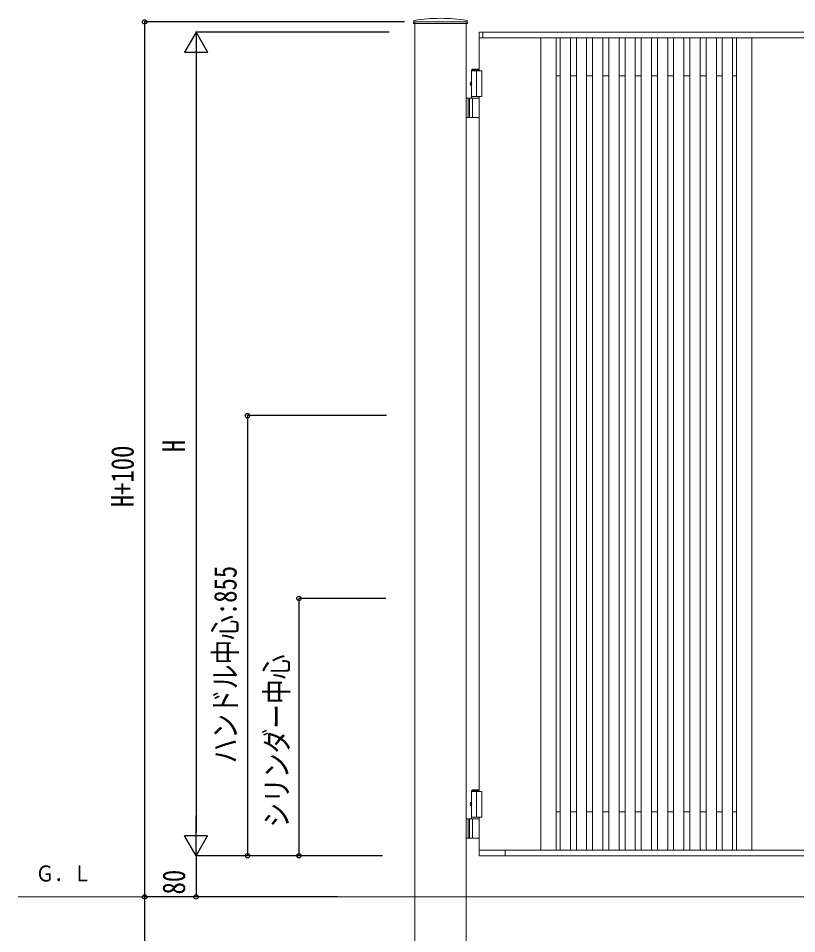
# Model space of a CAD drawing. Units: millimetres, scale not verified. Extents: x -4205 to 4205, y -2970 to 2970.
# Drawn here: x -1703 to -191, y -299 to 1479 of the extents above; entities that cross this region are included whole.
import ezdxf
from ezdxf.enums import TextEntityAlignment as Align

# ---------------------------------------------------------------- set-up
doc = ezdxf.new("R2010")
doc.units = ezdxf.units.MM
doc.header["$LTSCALE"] = 10
doc.layers.add('0-2_USER1', color=3, linetype='Continuous')
doc.layers.add('0-5_YKK_D', color=6, linetype='Continuous')
doc.layers.add('0-4_YKK_A1', color=4, linetype='Continuous', lineweight=18)
doc.styles.add('ＭＳ ゴシック', font='')
doc.styles.get('ＭＳ ゴシック').set_extended_font_data('MS Gothic')

msp = doc.modelspace()

# ---------------------------------------------------------------- linework, layer by layer
at = {"layer": '0-4_YKK_A1'}
for p, q in [((-935.13, 1469.33), (-934.87, 1474.3)), ((-934.13, 1469.33), (-935.13, 1469.33)), ((-831.83, 1469.33), (-934.13, 1469.33)), ((-832.98, 1472.33), (-932.98, 1472.33)), ((-932.98, 1472.33), (-932.98, 1469.33)), ((-932.98, 1469.33), (-932.98, -227.67)), ((-832.98, 1469.33), (-832.98, 1472.33)), ((-832.98, -227.67), (-832.98, 1469.33)), ((-7.98, 1452.33), (-807.98, 1452.33)), ((-807.98, 1452.33), (-807.98, 1377.32)), ((-7.98, 1441.33), (-807.98, 1441.33)), ((-800.68, 1452.33), (-800.68, 1441.33)), ((-687.98, -136.67), (-687.98, 1441.33)), ((-657.98, -136.67), (-657.98, 1441.33)), ((-650.48, 1441.33), (-650.48, -136.67)), ((-630.48, -136.67), (-630.48, 1441.33)), ((-618.98, 1441.33), (-618.98, -136.67)), ((-598.98, -136.67), (-598.98, 1441.33)), ((-587.48, 1441.33), (-587.48, -136.67)), ((-567.48, -136.67), (-567.48, 1441.33)), ((-555.98, 1441.33), (-555.98, -136.67)), ((-535.98, -136.67), (-535.98, 1441.33)), ((-524.48, 1441.33), (-524.48, -136.67)), ((-504.48, -136.67), (-504.48, 1441.33)), ((-492.98, 1441.33), (-492.98, -136.67)), ((-472.98, -136.67), (-472.98, 1441.33)), ((-461.48, 1441.33), (-461.48, -136.67)), ((-441.48, -136.67), (-441.48, 1441.33)), ((-429.98, 1441.33), (-429.98, -136.67)), ((-409.98, -136.67), (-409.98, 1441.33)), ((-398.48, 1441.33), (-398.48, -136.67)), ((-378.48, -136.67), (-378.48, 1441.33)), ((-366.98, 1441.33), (-366.98, -136.67)), ((-346.98, -136.67), (-346.98, 1441.33)), ((-335.48, 1441.33), (-335.48, -136.67)), ((-315.48, -136.67), (-315.48, 1441.33)), ((-307.98, 1441.33), (-307.98, -136.67)), ((-277.98, 1441.33), (-277.98, -136.67)), ((-820.48, 1380.33), (-822.48, 1378.33)), ((-822.48, 1324.33), (-822.48, 1378.33)), ((-822.48, 1378.33), (-807.98, 1378.33)), ((-820.48, 1380.33), (-807.98, 1380.33)), ((-812.98, 1377.33), (-812.98, 1327.33)), ((-822.48, 1355.83), (-823.89, 1355.45)), ((-657.98, 1367.33), (-650.48, 1367.33)), ((-630.48, 1367.33), (-618.98, 1367.33)), ((-598.98, 1367.33), (-587.48, 1367.33)), ((-567.48, 1367.33), (-555.98, 1367.33)), ((-535.98, 1367.33), (-524.48, 1367.33)), ((-504.48, 1367.33), (-492.98, 1367.33)), ((-472.98, 1367.33), (-461.48, 1367.33)), ((-441.48, 1367.33), (-429.98, 1367.33)), ((-409.98, 1367.33), (-398.48, 1367.33)), ((-378.48, 1367.33), (-366.98, 1367.33)), ((-346.98, 1367.33), (-335.48, 1367.33)), ((-315.48, 1367.33), (-307.98, 1367.33)), ((-807.98, 1324.33), (-832.98, 1324.33)), ((-828.98, 1324.33), (-828.98, 1286.33)), ((-826.48, 1324.33), (-826.48, 1286.33)), ((-822.48, 1327.33), (-802.98, 1327.33)), ((-820.79, 1287.83), (-820.79, 1322.83)), ((-807.98, 1327.33), (-807.98, -22.68)), ((-832.98, 1286.33), (-807.98, 1286.33)), ((-820.48, -19.67), (-822.48, -21.67)), ((-822.48, -75.67), (-822.48, -21.67)), ((-822.48, -21.67), (-807.98, -21.67)), ((-820.48, -19.67), (-807.98, -19.67)), ((-812.98, -22.67), (-812.98, -72.67)), ((-822.48, -44.17), (-823.89, -44.55)), ((-657.98, -62.67), (-650.48, -62.67)), ((-630.48, -62.67), (-618.98, -62.67)), ((-598.98, -62.67), (-587.48, -62.67)), ((-567.48, -62.67), (-555.98, -62.67)), ((-535.98, -62.67), (-524.48, -62.67)), ((-504.48, -62.67), (-492.98, -62.67)), ((-472.98, -62.67), (-461.48, -62.67)), ((-441.48, -62.67), (-429.98, -62.67)), ((-409.98, -62.67), (-398.48, -62.67)), ((-378.48, -62.67), (-366.98, -62.67)), ((-346.98, -62.67), (-335.48, -62.67)), ((-315.48, -62.67), (-307.98, -62.67)), ((-807.98, -75.67), (-832.98, -75.67)), ((-828.98, -75.67), (-828.98, -113.67)), ((-826.48, -75.67), (-826.48, -113.67)), ((-822.48, -72.67), (-802.98, -72.67)), ((-820.79, -112.17), (-820.79, -77.17)), ((-807.98, -72.67), (-807.98, -147.67)), ((-832.98, -113.67), (-807.98, -113.67)), ((-807.98, -136.67), (-7.98, -136.67)), ((-757.48, -147.67), (-757.48, -136.67)), ((-807.98, -147.67), (-7.98, -147.67)), ((1237.16, -227.67), (-1703.34, -227.67)), ((-832.98, -227.67), (-832.98, -777.66))]:
    msp.add_line(p, q, dxfattribs=at)
for points in [[(-831.09, 1474.3), (-830.83, 1469.33), (-831.83, 1469.33)], [(-822.48, 1377.33), (-802.98, 1377.33), (-802.98, 1327.33)], [(-824.83, 1354.43), (-822.88, 1353.48), (-822.27, 1352.33)], [(-824.83, 1350.23), (-822.88, 1351.18), (-822.27, 1352.33)], [(-822.48, 1355.83), (-822.48, 1348.83), (-823.89, 1349.21)], [(-822.48, -22.67), (-802.98, -22.67), (-802.98, -72.67)], [(-824.83, -45.57), (-822.88, -46.52), (-822.27, -47.67)], [(-824.83, -49.77), (-822.88, -48.82), (-822.27, -47.67)], [(-822.48, -44.17), (-822.48, -51.17), (-823.89, -50.79)], [(-832.98, -777.66), (-932.98, -777.66), (-932.98, -227.67)]]:
    msp.add_lwpolyline(points, dxfattribs=at)
for centre, radius, start, end in [((-882.98, 1159.33), 320, 90, 99.1798), ((-882.98, 1159.33), 320, 80.8202, 90), ((-933.87, 1474.24), 1, 99.1798, 177), ((-832.09, 1474.24), 1, 3, 80.8202), ((-816.08, 1352.33), 9, 165.9647, 194.0353), ((-823.55, 1354.2), 1.3, 105, 165.9647), ((-823.55, 1350.46), 1.3, 194.0353, 255), ((-819.29, 1322.83), 1.5, 90, 180), ((-819.29, 1287.83), 1.5, 180, 270), ((-816.08, -47.67), 9, 165.9647, 194.0353), ((-823.55, -45.8), 1.3, 105, 165.9647), ((-823.55, -49.54), 1.3, 194.0353, 255), ((-819.29, -77.17), 1.5, 90, 180), ((-819.29, -112.17), 1.5, 180, 270)]:
    msp.add_arc(centre, radius, start, end, dxfattribs=at)
at = {"layer": '0-5_YKK_D'}
for p, q in [((-952.98, 1472.33), (-1458.83, 1472.33)), ((-1457.83, 1472.33), (-1457.83, -227.67)), ((-1358, 1452.33), (-1380.5, 1413.36)), ((-982.98, 1452.33), (-1359, 1452.33)), ((-1358, 1452.33), (-1335.5, 1413.36)), ((-1358, 1452.33), (-1358, 1374.39)), ((-1380.5, 1413.36), (-1335.5, 1413.36)), ((-1358, 1407.33), (-1358, -102.67)), ((-988.06, 707.33), (-1259, 707.33)), ((-1258, 707.33), (-1258, -147.67)), ((-988.96, 352.33), (-1159, 352.33)), ((-1158, 352.33), (-1158, -147.67)), ((-1358, -147.67), (-1358, -69.73)), ((-1358, -147.67), (-1380.5, -108.7)), ((-1335.5, -108.7), (-1380.5, -108.7)), ((-1358, -147.67), (-1335.5, -108.7)), ((-995.47, -147.67), (-1359, -147.67)), ((-995.47, -147.67), (-1359, -147.67)), ((-1358, -147.67), (-1358, -227.67)), ((-995.47, -147.67), (-1259, -147.67)), ((-995.47, -147.67), (-1159, -147.67)), ((-1402.16, -227.67), (-1458.83, -227.67)), ((-1082.62, -227.67), (-1458.83, -227.67)), ((-1252.98, -227.67), (-1359, -227.67))]:
    msp.add_line(p, q, dxfattribs=at)
msp.add_lwpolyline([(-1457.83, -227.67), (-1457.83, -327.67), (-1457.83, -1480.67)], dxfattribs=at)
for centre in [(-1457.83, 1472.33), (-1258, 707.33), (-1158, 352.33), (-1258, -147.67), (-1158, -147.67), (-1457.83, -227.67), (-1457.83, -227.67), (-1358, -227.67)]:
    msp.add_circle(centre, 4.25, dxfattribs=at)

# ---------------------------------------------------------------- texts
at = {"layer": '0-2_USER1', "style": 'ＭＳ ゴシック', "width": 0.85}
msp.add_text('Ｇ．Ｌ', height=31.16, dxfattribs=at).set_placement((-1669.55, -207.03), align=Align.BOTTOM_LEFT)
at = {"layer": '0-5_YKK_D', "style": 'ＭＳ ゴシック', "width": 0.8}
for s, p in [('H+100', (-1465.83, 529.53)), ('H', (-1366, 636.33)), ('ハンドル中心:855', (-1266, 31.83)), ('シリンダー中心', (-1166, -92.87)), ('80', (-1366, -222.87))]:
    msp.add_text(s, height=43.99, rotation=90, dxfattribs=at).set_placement(p, align=Align.BOTTOM_LEFT)

doc.saveas('drawing.dxf')
